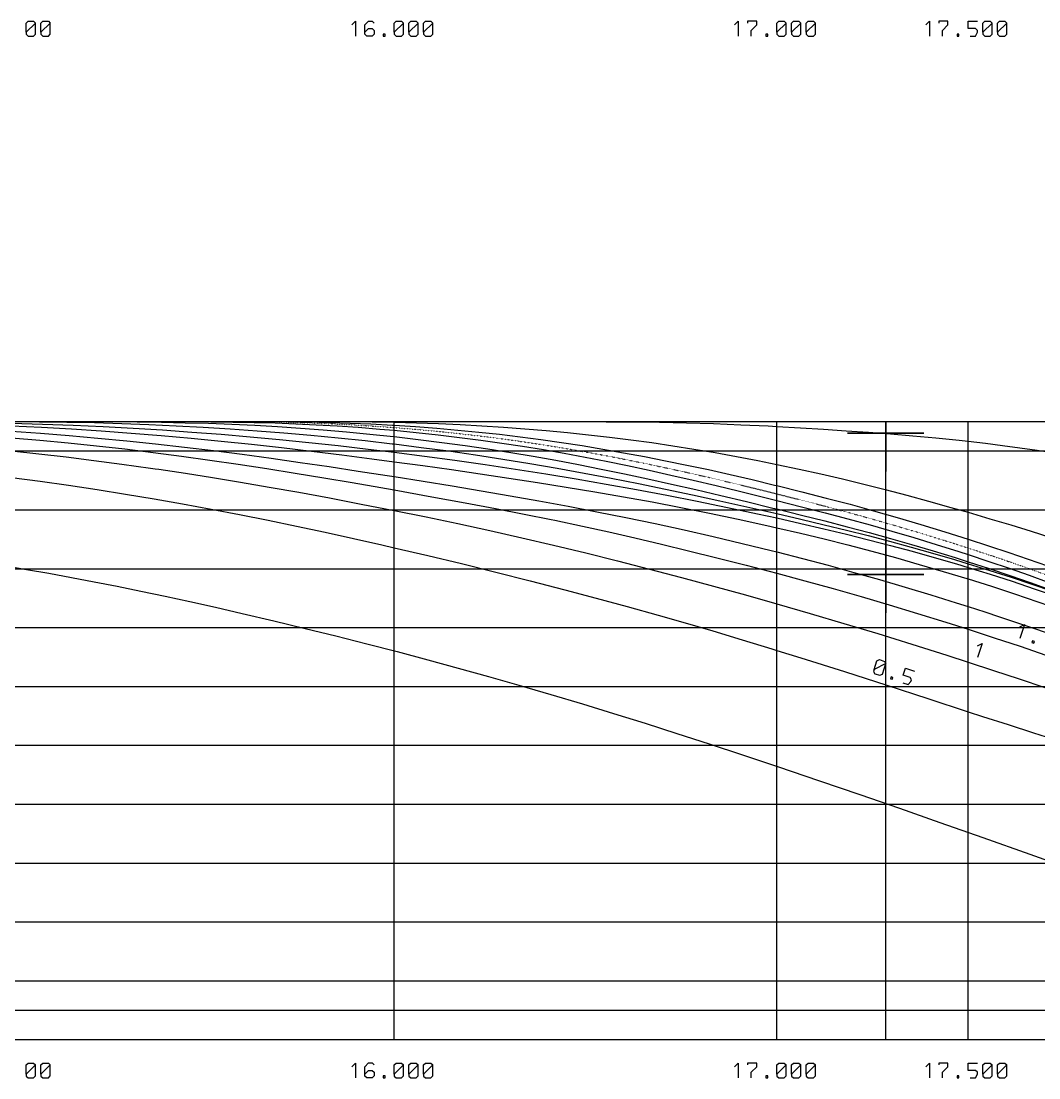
# Model space of a CAD drawing. Header units: millimetres. Extents: x -75152 to 353425, y 12138 to 222005.
# Drawn here: x 284442 to 301732, y 131569 to 149521 of the extents above; entities that cross this region are included whole.
import ezdxf

# ---------------------------------------------------------------- set-up
doc = ezdxf.new("R2010")
doc.units = ezdxf.units.MM
doc.linetypes.add('ACAD_ISO02W100', pattern=[15, 12, -3])
doc.linetypes.add('ACAD_ISO07W100', pattern=[3.5, 0.5, -3])
doc.layers.add('11', color=7, linetype='Continuous')

# ---------------------------------------------------------------- blocks, each defined once
blk = doc.blocks.new('A$C3242291E')
at = {"layer": '11', "color": 7, "linetype": 'Continuous'}
for points in [[(106305, 42462), (106305, 42619), (106305, 42619), (106337, 42649), (106337, 42649), (106430, 42649), (106430, 42649), (106462, 42619), (106462, 42619), (106305, 42462), (106305, 42462), (106305, 42429), (106305, 42429), (106337, 42399), (106337, 42399), (106430, 42399), (106430, 42399), (106462, 42432), (106462, 42432), (106462, 42619)], [(106555, 42462), (106555, 42619), (106555, 42619), (106587, 42649), (106587, 42649), (106680, 42649), (106680, 42649), (106712, 42619), (106712, 42619), (106555, 42462), (106555, 42462), (106555, 42429), (106555, 42429), (106587, 42399), (106587, 42399), (106680, 42399), (106680, 42399), (106712, 42432), (106712, 42432), (106712, 42619)], [(111838, 42589), (111900, 42649), (111900, 42649), (111900, 42524), (111900, 42399)], [(112055, 42462), (112118, 42524), (112118, 42524), (112180, 42524), (112180, 42524), (112213, 42494), (112213, 42494), (112213, 42432), (112213, 42432), (112180, 42399), (112180, 42399), (112088, 42399), (112088, 42399), (112055, 42429), (112055, 42429), (112055, 42587), (112055, 42587), (112118, 42652), (112118, 42652), (112180, 42652), (112180, 42652), (112213, 42619)], [(112555, 42462), (112555, 42619), (112555, 42619), (112588, 42649), (112588, 42649), (112680, 42649), (112680, 42649), (112713, 42619), (112713, 42619), (112555, 42462), (112555, 42462), (112555, 42429), (112555, 42429), (112588, 42399), (112588, 42399), (112680, 42399), (112680, 42399), (112713, 42432), (112713, 42432), (112713, 42619)], [(112805, 42462), (112805, 42619), (112805, 42619), (112838, 42649), (112838, 42649), (112930, 42649), (112930, 42649), (112963, 42619), (112963, 42619), (112805, 42462), (112805, 42462), (112805, 42429), (112805, 42429), (112838, 42399), (112838, 42399), (112930, 42399), (112930, 42399), (112963, 42432), (112963, 42432), (112963, 42619)], [(113055, 42462), (113055, 42619), (113055, 42619), (113088, 42649), (113088, 42649), (113180, 42649), (113180, 42649), (113213, 42619), (113213, 42619), (113055, 42462), (113055, 42462), (113055, 42429), (113055, 42429), (113088, 42399), (113088, 42399), (113180, 42399), (113180, 42399), (113213, 42432), (113213, 42432), (113213, 42619)], [(118338, 42589), (118400, 42649), (118400, 42649), (118400, 42524), (118400, 42399)], [(118618, 42399), (118618, 42494), (118618, 42494), (118713, 42587), (118713, 42587), (118713, 42649), (118713, 42649), (118555, 42649), (118555, 42649), (118555, 42619)], [(119055, 42462), (119055, 42619), (119055, 42619), (119088, 42649), (119088, 42649), (119180, 42649), (119180, 42649), (119213, 42619), (119213, 42619), (119055, 42462), (119055, 42462), (119055, 42429), (119055, 42429), (119088, 42399), (119088, 42399), (119180, 42399), (119180, 42399), (119213, 42432), (119213, 42432), (119213, 42619)], [(119305, 42462), (119305, 42619), (119305, 42619), (119338, 42649), (119338, 42649), (119430, 42649), (119430, 42649), (119463, 42619), (119463, 42619), (119305, 42462), (119305, 42462), (119305, 42429), (119305, 42429), (119338, 42399), (119338, 42399), (119430, 42399), (119430, 42399), (119463, 42432), (119463, 42432), (119463, 42619)], [(119555, 42462), (119555, 42619), (119555, 42619), (119588, 42649), (119588, 42649), (119680, 42649), (119680, 42649), (119713, 42619), (119713, 42619), (119555, 42462), (119555, 42462), (119555, 42429), (119555, 42429), (119588, 42399), (119588, 42399), (119680, 42399), (119680, 42399), (119713, 42432), (119713, 42432), (119713, 42619)], [(121588, 42589), (121650, 42649), (121650, 42649), (121650, 42524), (121650, 42399)], [(121868, 42399), (121868, 42494), (121868, 42494), (121963, 42587), (121963, 42587), (121963, 42649), (121963, 42649), (121805, 42649), (121805, 42649), (121805, 42619)], [(122338, 42399), (122430, 42399), (122430, 42399), (122463, 42462), (122463, 42462), (122463, 42494), (122463, 42494), (122430, 42524), (122430, 42524), (122305, 42524), (122305, 42524), (122305, 42649), (122305, 42649), (122463, 42649)], [(122555, 42462), (122555, 42619), (122555, 42619), (122588, 42649), (122588, 42649), (122680, 42649), (122680, 42649), (122713, 42619), (122713, 42619), (122555, 42462), (122555, 42462), (122555, 42429), (122555, 42429), (122588, 42399), (122588, 42399), (122680, 42399), (122680, 42399), (122713, 42432), (122713, 42432), (122713, 42619)], [(122805, 42462), (122805, 42619), (122805, 42619), (122838, 42649), (122838, 42649), (122930, 42649), (122930, 42649), (122963, 42619), (122963, 42619), (122805, 42462), (122805, 42462), (122805, 42429), (122805, 42429), (122838, 42399), (122838, 42399), (122930, 42399), (122930, 42399), (122963, 42432), (122963, 42432), (122963, 42619)], [(112368, 42399), (112400, 42399), (112400, 42399), (112400, 42432), (112400, 42432), (112368, 42432), (112368, 42432), (112368, 42399), (112368, 42399), (112400, 42399)], [(118868, 42399), (118900, 42399), (118900, 42399), (118900, 42432), (118900, 42432), (118868, 42432), (118868, 42432), (118868, 42399), (118868, 42399), (118900, 42399)], [(122118, 42399), (122150, 42399), (122150, 42399), (122150, 42432), (122150, 42432), (122118, 42432), (122118, 42432), (122118, 42399), (122118, 42399), (122150, 42399)], [(106055, 35574), (106535, 35533), (107016, 35487), (107497, 35438), (107978, 35383), (108460, 35325), (108942, 35262), (109424, 35195), (109907, 35124), (110390, 35051), (110874, 34973), (111358, 34894), (111843, 34812), (112328, 34727), (112555, 34687), (113197, 34573), (113762, 34470), (114279, 34372), (114762, 34277), (115223, 34183), (115283, 34171), (115756, 34071), (116199, 33974), (116643, 33873), (117095, 33767), (117557, 33655), (118035, 33536), (118532, 33409), (119055, 33272), (119533, 33144), (120011, 33012), (120488, 32876), (120966, 32735), (121444, 32590), (121924, 32441), (122305, 32320), (122746, 32177), (123187, 32031), (123627, 31882)], [(106055, 35350), (106519, 35301), (106984, 35247), (107452, 35190), (107928, 35127), (108414, 35059), (108494, 35047), (108559, 35038), (109010, 34970), (109471, 34898), (109945, 34820), (110433, 34736), (110937, 34647), (111458, 34551), (111996, 34448), (112555, 34339), (113096, 34229), (113637, 34116), (114179, 33998), (114722, 33876), (115264, 33749), (115808, 33619), (116351, 33483), (116894, 33344), (117437, 33201), (117979, 33055), (118521, 32905), (119055, 32754), (119622, 32590), (120193, 32421), (120769, 32247), (121351, 32066), (121941, 31878), (122305, 31761), (122739, 31621), (123173, 31478), (123607, 31333)], [(77855, 35849), (143710, 35849)], [(106055, 35683), (106544, 35649), (107033, 35611), (107522, 35568), (108012, 35522), (108502, 35471), (108992, 35415), (109483, 35356), (109974, 35293), (110466, 35226), (110958, 35156), (111451, 35084), (111944, 35009), (112437, 34932), (112555, 34913), (113047, 34835), (113539, 34755), (114031, 34674), (114523, 34589), (115015, 34502), (115508, 34412), (116000, 34317), (116493, 34219), (116986, 34116), (117480, 34008), (117973, 33896), (118467, 33779), (118960, 33658), (119055, 33634), (119492, 33522), (119929, 33407), (120366, 33287), (120802, 33163), (121237, 33035), (121671, 32904), (122103, 32770), (122305, 32706), (122589, 32615), (122837, 32533), (123295, 32381), (123751, 32224)], [(106055, 35776), (106563, 35752), (107071, 35723), (107580, 35690), (108089, 35653), (108598, 35612), (109108, 35567), (109618, 35518), (110129, 35464), (110640, 35407), (111152, 35347), (111663, 35283), (112176, 35216), (112555, 35166), (113041, 35100), (113528, 35032), (114015, 34962), (114501, 34890), (114988, 34815), (115475, 34737), (115962, 34656), (116449, 34572), (116936, 34483), (117423, 34390), (117910, 34293), (118397, 34191), (118884, 34084), (119055, 34045), (119458, 33952), (119861, 33854), (120264, 33753), (120668, 33647), (121071, 33537), (121475, 33423), (121879, 33304), (122282, 33182), (122305, 33175), (122700, 33050), (123095, 32921), (123490, 32787), (123885, 32650)], [(106055, 35824), (106582, 35807), (107101, 35787), (107612, 35763), (108119, 35736), (108621, 35706), (109119, 35671), (109616, 35633), (110111, 35591), (110607, 35545), (111105, 35494), (111606, 35440), (112111, 35381), (112555, 35327), (113070, 35260), (113585, 35191), (114100, 35117), (114615, 35040), (115130, 34959), (115645, 34874), (116159, 34786), (116674, 34693), (117188, 34597), (117702, 34496), (118216, 34391), (118729, 34282), (119055, 34211), (119463, 34119), (119856, 34028), (120239, 33936), (120614, 33842), (120984, 33746), (121355, 33646), (121727, 33541), (122106, 33430), (122305, 33371), (122680, 33255), (123054, 33135), (123429, 33010), (123803, 32881)], [(106223, 35848), (106527, 35846), (106996, 35840), (107463, 35831), (107927, 35817), (108389, 35800), (108849, 35779), (109309, 35755), (109767, 35726), (110225, 35694), (110683, 35658), (111141, 35618), (111601, 35573), (112061, 35525), (112523, 35473), (112555, 35469), (113016, 35411), (113477, 35349), (113938, 35282), (114399, 35211), (114860, 35136), (115321, 35056), (115782, 34973), (116243, 34886), (116704, 34795), (117165, 34701), (117625, 34604), (118085, 34504), (118545, 34402), (119005, 34297), (119055, 34286), (119466, 34190), (119858, 34097), (120237, 34005), (120607, 33911), (120971, 33816), (121335, 33717), (121701, 33613), (122075, 33504), (122305, 33434), (122674, 33319), (123035, 33204), (123389, 33086), (123740, 32965)], [(107767, 35848), (108189, 35845), (108601, 35839), (109006, 35830), (109403, 35819), (109796, 35804), (110185, 35786), (110573, 35764), (110961, 35738), (111351, 35709), (111744, 35675), (112142, 35637), (112546, 35594), (112555, 35593), (112964, 35546), (113365, 35495), (113759, 35441), (114148, 35384), (114534, 35323), (114918, 35259), (115302, 35191), (115687, 35119), (116074, 35042), (116466, 34962), (116863, 34877), (117267, 34787), (117680, 34693), (118104, 34594), (118539, 34490), (118987, 34380), (119055, 34364), (119475, 34260), (119872, 34160), (120253, 34061), (120622, 33963), (120985, 33864), (121346, 33761), (121712, 33652), (122087, 33537), (122305, 33468), (122665, 33352), (123016, 33233), (123362, 33113), (123705, 32989)], [(109084, 35848), (109439, 35846), (109812, 35841), (110175, 35834), (110531, 35825), (110882, 35812), (111232, 35796), (111585, 35775), (111943, 35751), (112309, 35722), (112555, 35700), (112931, 35664), (113301, 35624), (113665, 35581), (114025, 35535), (114381, 35484), (114735, 35430), (115089, 35373), (115443, 35311), (115798, 35245), (116156, 35176), (116517, 35102), (116884, 35023), (117256, 34941), (117636, 34854), (118024, 34762), (118422, 34666), (118831, 34565), (119055, 34509), (119473, 34402), (119874, 34299), (120261, 34196), (120639, 34092), (121012, 33986), (121385, 33877), (121761, 33763), (122146, 33642), (122305, 33590), (122656, 33474), (123001, 33357), (123341, 33237), (123677, 33114)], [(110433, 35848), (110755, 35846), (111111, 35842), (111459, 35834), (111806, 35823), (112159, 35808), (112525, 35789), (112555, 35787), (112919, 35763), (113279, 35736), (113637, 35705), (113991, 35670), (114344, 35632), (114695, 35590), (115045, 35544), (115396, 35494), (115746, 35440), (116098, 35382), (116451, 35320), (116807, 35254), (117165, 35184), (117527, 35110), (117892, 35032), (118262, 34949), (118637, 34862), (119018, 34771), (119055, 34762), (119480, 34656), (119893, 34550), (120299, 34443), (120700, 34332), (121100, 34218), (121502, 34100), (121908, 33976), (122305, 33851), (122654, 33739), (122994, 33626), (123328, 33513), (123655, 33398)], [(111857, 35848), (112183, 35846), (112555, 35839), (112933, 35828), (113307, 35815), (113678, 35798), (114046, 35777), (114412, 35754), (114775, 35727), (115137, 35697), (115497, 35663), (115856, 35626), (116215, 35584), (116573, 35539), (116931, 35491), (117289, 35438), (117648, 35381), (118008, 35321), (118370, 35256), (118733, 35186), (119055, 35122), (119433, 35042), (119804, 34960), (120170, 34874), (120534, 34786), (120897, 34694), (121263, 34597), (121634, 34496), (122012, 34391), (122305, 34307), (122674, 34199), (123030, 34093), (123375, 33986), (123713, 33878)], [(112555, 25349), (112555, 35849)], [(115790, 35848), (116154, 35847), (116609, 35843), (117065, 35836), (117523, 35827), (117982, 35814), (118443, 35796), (118907, 35774), (119055, 35766), (119459, 35742), (119850, 35718), (120233, 35694), (120611, 35669), (120988, 35641), (121368, 35609), (121755, 35573), (122152, 35532), (122305, 35514), (122598, 35480), (122891, 35443), (123184, 35404), (123477, 35362), (123770, 35316)], [(119055, 25349), (119055, 35849)], [(120905, 35649), (120255, 35649), (121555, 35649), (120905, 35649), (120905, 34999), (120905, 35848)], [(120905, 35848), (120905, 35649), (120905, 35649), (120905, 35649), (120905, 35649)], [(122305, 25349), (122305, 35849)], [(106055, 34898), (106539, 34834), (107023, 34766), (107507, 34693), (107991, 34616), (108475, 34535), (108960, 34450), (109444, 34361), (109929, 34268), (110413, 34171), (110897, 34071), (111381, 33968), (111864, 33861), (112348, 33753), (112555, 33705), (113127, 33572), (113701, 33435), (114280, 33293), (114865, 33145), (115455, 32991), (115987, 32850), (116515, 32705), (117037, 32560), (117458, 32439), (117966, 32291), (118469, 32141), (118969, 31989), (119055, 31962), (119465, 31835), (120207, 31600), (120924, 31369), (121620, 31143), (122305, 30920), (122551, 30841), (122987, 30702), (123418, 30563), (123845, 30423)], [(77855, 35349), (143710, 35349)], [(77855, 34349), (143710, 34349)], [(105929, 33401), (106309, 33337), (106689, 33271), (107072, 33202), (107459, 33128), (107851, 33051), (108252, 32969), (108662, 32883), (109084, 32791), (109521, 32693), (109975, 32589), (110510, 32464), (111041, 32336), (111566, 32207), (112089, 32075), (112608, 31940), (113126, 31802), (113643, 31661), (114159, 31517), (114675, 31369), (115217, 31211), (115752, 31051), (116283, 30889), (116817, 30723), (117356, 30551), (117907, 30373), (118475, 30186), (119065, 29989), (119780, 29748), (120463, 29514), (121137, 29281), (121825, 29040), (122554, 28783), (123355, 28499), (123985, 28275)], [(120905, 33249), (120255, 33249), (121555, 33249), (120905, 33249), (120905, 32599), (120905, 33899), (120905, 33249), (120905, 33249), (120905, 33249), (120905, 33249)], [(77855, 33349), (143710, 33349)], [(77855, 32349), (143710, 32349)], [(123185, 32364), (123263, 32401), (123263, 32401), (123223, 32283), (123183, 32164)], [(122465, 32041), (122543, 32078), (122543, 32078), (122504, 31960), (122466, 31841)], [(123389, 32095), (123420, 32084), (123420, 32084), (123431, 32115), (123431, 32115), (123400, 32125), (123400, 32125), (123389, 32095), (123389, 32095), (123420, 32084)], [(120709, 31636), (120757, 31785), (120757, 31785), (120797, 31804), (120797, 31804), (120885, 31775), (120885, 31775), (120907, 31737), (120907, 31737), (120709, 31636), (120709, 31636), (120699, 31605), (120699, 31605), (120720, 31566), (120720, 31566), (120808, 31538), (120808, 31538), (120849, 31558), (120849, 31558), (120907, 31737)], [(121196, 31412), (121284, 31383), (121284, 31383), (121334, 31433), (121334, 31433), (121344, 31464), (121344, 31464), (121323, 31502), (121323, 31502), (121204, 31541), (121204, 31541), (121242, 31660), (121242, 31660), (121392, 31611)], [(120987, 31480), (121018, 31470), (121018, 31470), (121028, 31501), (121028, 31501), (120997, 31511), (120997, 31511), (120987, 31480), (120987, 31480), (121018, 31470)], [(77855, 31349), (143710, 31349)], [(77855, 30349), (143710, 30349)], [(77855, 29349), (143710, 29349)], [(77855, 28349), (143710, 28349)], [(77855, 27349), (143710, 27349)], [(77855, 26349), (143710, 26349)], [(77855, 25849), (143710, 25849)], [(77855, 25349), (143710, 25349)], [(106305, 24762), (106305, 24919), (106305, 24919), (106337, 24949), (106337, 24949), (106430, 24949), (106430, 24949), (106462, 24919), (106462, 24919), (106305, 24762), (106305, 24762), (106305, 24729), (106305, 24729), (106337, 24699), (106337, 24699), (106430, 24699), (106430, 24699), (106462, 24732), (106462, 24732), (106462, 24919)], [(106555, 24762), (106555, 24919), (106555, 24919), (106587, 24949), (106587, 24949), (106680, 24949), (106680, 24949), (106712, 24919), (106712, 24919), (106555, 24762), (106555, 24762), (106555, 24729), (106555, 24729), (106587, 24699), (106587, 24699), (106680, 24699), (106680, 24699), (106712, 24732), (106712, 24732), (106712, 24919)], [(111838, 24889), (111900, 24949), (111900, 24949), (111900, 24824), (111900, 24699)], [(112055, 24762), (112118, 24824), (112118, 24824), (112180, 24824), (112180, 24824), (112213, 24794), (112213, 24794), (112213, 24732), (112213, 24732), (112180, 24699), (112180, 24699), (112088, 24699), (112088, 24699), (112055, 24729), (112055, 24729), (112055, 24887), (112055, 24887), (112118, 24952), (112118, 24952), (112180, 24952), (112180, 24952), (112213, 24919)], [(112555, 24762), (112555, 24919), (112555, 24919), (112588, 24949), (112588, 24949), (112680, 24949), (112680, 24949), (112713, 24919), (112713, 24919), (112555, 24762), (112555, 24762), (112555, 24729), (112555, 24729), (112588, 24699), (112588, 24699), (112680, 24699), (112680, 24699), (112713, 24732), (112713, 24732), (112713, 24919)], [(112805, 24762), (112805, 24919), (112805, 24919), (112838, 24949), (112838, 24949), (112930, 24949), (112930, 24949), (112963, 24919), (112963, 24919), (112805, 24762), (112805, 24762), (112805, 24729), (112805, 24729), (112838, 24699), (112838, 24699), (112930, 24699), (112930, 24699), (112963, 24732), (112963, 24732), (112963, 24919)], [(113055, 24762), (113055, 24919), (113055, 24919), (113088, 24949), (113088, 24949), (113180, 24949), (113180, 24949), (113213, 24919), (113213, 24919), (113055, 24762), (113055, 24762), (113055, 24729), (113055, 24729), (113088, 24699), (113088, 24699), (113180, 24699), (113180, 24699), (113213, 24732), (113213, 24732), (113213, 24919)], [(118338, 24889), (118400, 24949), (118400, 24949), (118400, 24824), (118400, 24699)], [(118618, 24699), (118618, 24794), (118618, 24794), (118713, 24887), (118713, 24887), (118713, 24949), (118713, 24949), (118555, 24949), (118555, 24949), (118555, 24919)], [(119055, 24762), (119055, 24919), (119055, 24919), (119088, 24949), (119088, 24949), (119180, 24949), (119180, 24949), (119213, 24919), (119213, 24919), (119055, 24762), (119055, 24762), (119055, 24729), (119055, 24729), (119088, 24699), (119088, 24699), (119180, 24699), (119180, 24699), (119213, 24732), (119213, 24732), (119213, 24919)], [(119305, 24762), (119305, 24919), (119305, 24919), (119338, 24949), (119338, 24949), (119430, 24949), (119430, 24949), (119463, 24919), (119463, 24919), (119305, 24762), (119305, 24762), (119305, 24729), (119305, 24729), (119338, 24699), (119338, 24699), (119430, 24699), (119430, 24699), (119463, 24732), (119463, 24732), (119463, 24919)], [(119555, 24762), (119555, 24919), (119555, 24919), (119588, 24949), (119588, 24949), (119680, 24949), (119680, 24949), (119713, 24919), (119713, 24919), (119555, 24762), (119555, 24762), (119555, 24729), (119555, 24729), (119588, 24699), (119588, 24699), (119680, 24699), (119680, 24699), (119713, 24732), (119713, 24732), (119713, 24919)], [(121588, 24889), (121650, 24949), (121650, 24949), (121650, 24824), (121650, 24699)], [(121868, 24699), (121868, 24794), (121868, 24794), (121963, 24887), (121963, 24887), (121963, 24949), (121963, 24949), (121805, 24949), (121805, 24949), (121805, 24919)], [(122338, 24699), (122430, 24699), (122430, 24699), (122463, 24762), (122463, 24762), (122463, 24794), (122463, 24794), (122430, 24824), (122430, 24824), (122305, 24824), (122305, 24824), (122305, 24949), (122305, 24949), (122463, 24949)], [(122555, 24762), (122555, 24919), (122555, 24919), (122588, 24949), (122588, 24949), (122680, 24949), (122680, 24949), (122713, 24919), (122713, 24919), (122555, 24762), (122555, 24762), (122555, 24729), (122555, 24729), (122588, 24699), (122588, 24699), (122680, 24699), (122680, 24699), (122713, 24732), (122713, 24732), (122713, 24919)], [(122805, 24762), (122805, 24919), (122805, 24919), (122838, 24949), (122838, 24949), (122930, 24949), (122930, 24949), (122963, 24919), (122963, 24919), (122805, 24762), (122805, 24762), (122805, 24729), (122805, 24729), (122838, 24699), (122838, 24699), (122930, 24699), (122930, 24699), (122963, 24732), (122963, 24732), (122963, 24919)], [(112368, 24699), (112400, 24699), (112400, 24699), (112400, 24732), (112400, 24732), (112368, 24732), (112368, 24732), (112368, 24699), (112368, 24699), (112400, 24699)], [(118868, 24699), (118900, 24699), (118900, 24699), (118900, 24732), (118900, 24732), (118868, 24732), (118868, 24732), (118868, 24699), (118868, 24699), (118900, 24699)], [(122118, 24699), (122150, 24699), (122150, 24699), (122150, 24732), (122150, 24732), (122118, 24732), (122118, 24732), (122118, 24699), (122118, 24699), (122150, 24699)]]:
    blk.add_lwpolyline(points, dxfattribs=at)
at = {"layer": '11', "color": 7, "linetype": 'ACAD_ISO07W100'}
blk.add_lwpolyline([(109758, 35848), (110090, 35846), (110452, 35842), (110803, 35835), (111148, 35825), (111490, 35811), (111836, 35794), (112189, 35773), (112555, 35747), (112921, 35717), (113282, 35684), (113637, 35647), (113989, 35607), (114339, 35563), (114686, 35515), (115032, 35463), (115378, 35408), (115726, 35348), (116075, 35285), (116427, 35217), (116783, 35145), (117144, 35069), (117511, 34989), (117885, 34904), (118266, 34814), (118656, 34720), (119055, 34621), (119486, 34512), (119903, 34404), (120308, 34295), (120706, 34185), (121102, 34071), (121497, 33954), (121897, 33831), (122305, 33702), (122644, 33591), (122977, 33478), (123307, 33364), (123632, 33246)], dxfattribs=at)
at = {"layer": '11', "color": 7, "linetype": 'ACAD_ISO02W100'}
blk.add_lwpolyline([(120905, 25350), (120905, 35848)], dxfattribs=at)

msp = doc.modelspace()

# ---------------------------------------------------------------- block references
msp.add_blockref('A$C3242291E', (178224.7174, 106869.6139))

doc.saveas('drawing.dxf')
